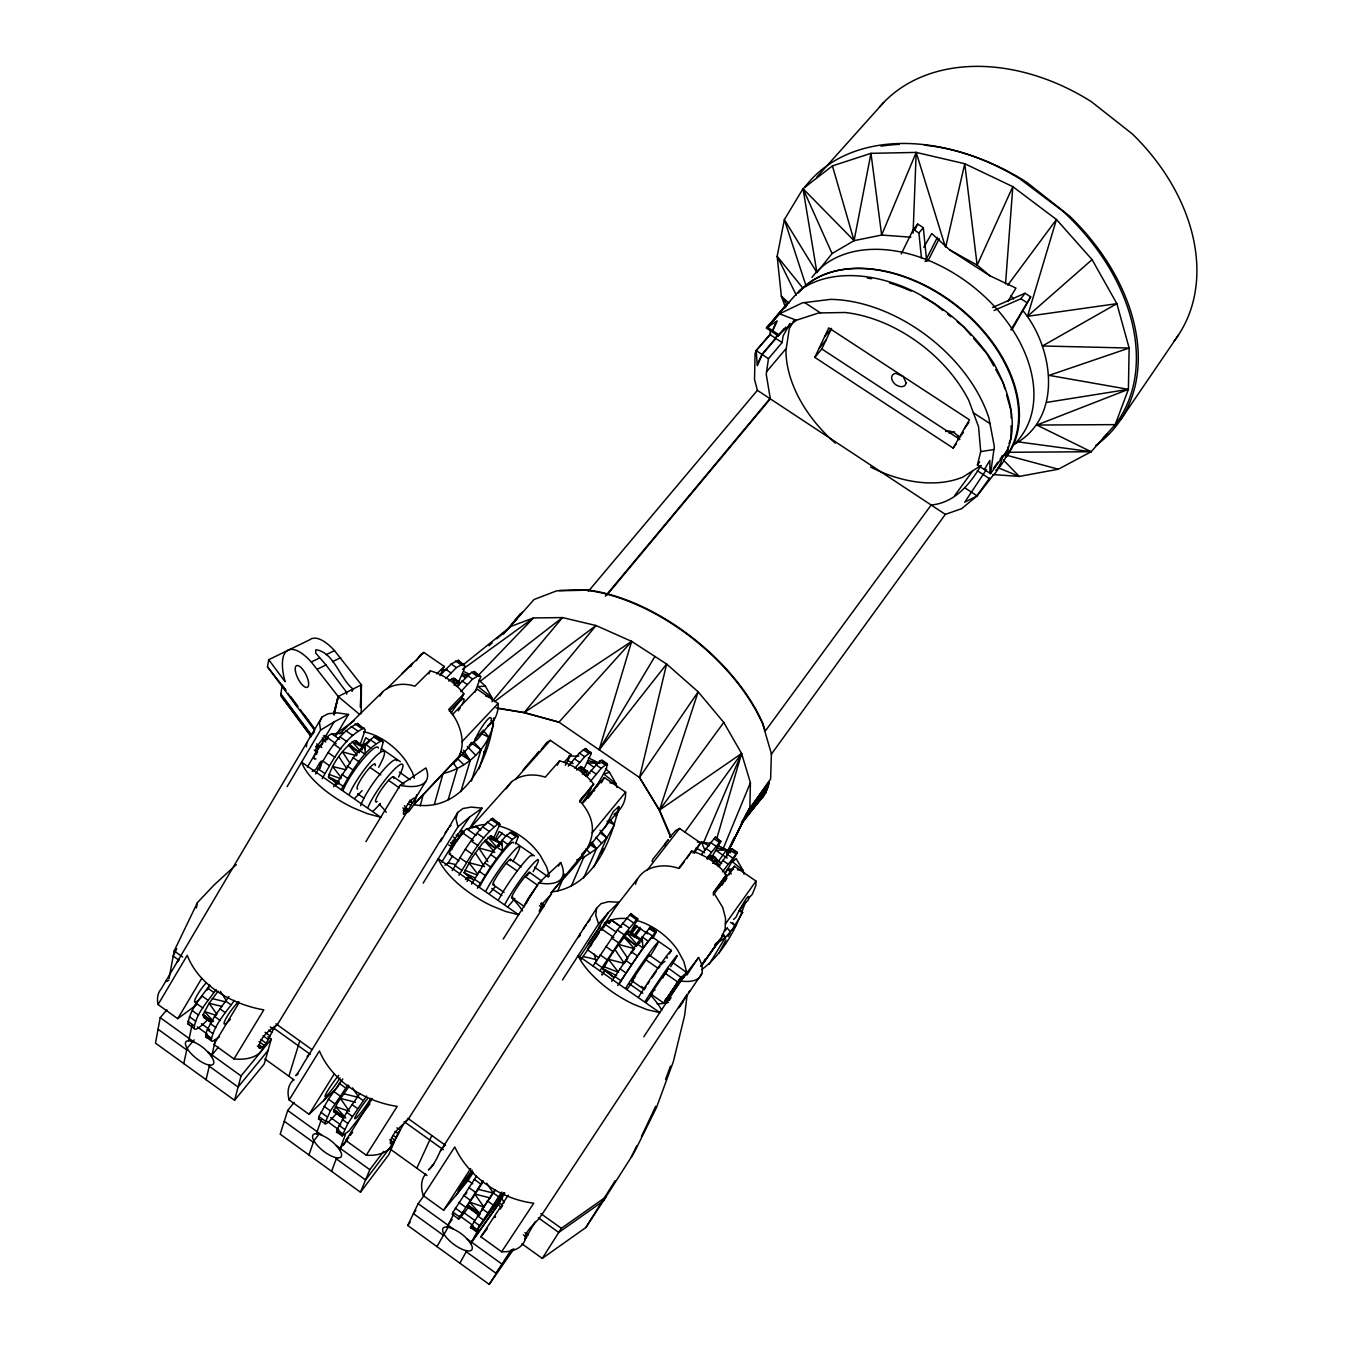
<?xml version="1.0" encoding="UTF-8"?>
<svg xmlns="http://www.w3.org/2000/svg" width="1352" height="1352" viewBox="0 0 1352 1352"><rect width="100%" height="100%" fill="white"/><g stroke="black" fill="none" stroke-linecap="round" stroke-linejoin="round"><path stroke-width="1.5" d="M207.633 1019.695A36.588 6.27 -53.5 0 1 194.063 1028.433C195.871 1013.459 207.887 1001.545 216.083 989.529M234.471 1000.396C225.615 1012.817 213.751 1025.222 211.166 1040.634L212.619 1041.31L219.497 1036.714M582.661 803.223L604.344 777.518L625.638 792.171C626.06 800.739 621.633 810 614.028 814.191M361.187 713.619L361.406 684.822L334.485 650.599A51.748 19.604 63.2 0 0 309.76 639.766L268.71 659.692L267.493 666.84L314.695 730.35M1011.11 425.762L1010.992 438.285L1008.998 443.507M1011.195 417.92L1011.262 411.481L1006.513 394.75M211.182 1038.049L205.741 1034.06L205.69 1036.798L211.166 1040.634L205.741 1034.06L207.312 1029.616L214.546 1016.417L228.995 996.475M448.729 681.07L453.495 677.977L460.018 683.368L460.035 682.371L457.077 682.659L454.289 684.906M992.875 474.535L1019.273 476.428L1058.346 469.212L1091.149 451.72L1115.214 424.629L1128.396 389.342L1129.14 348.039L1116.87 303.676L1092.078 259.618L1056.453 219.497L1012.817 186.644L964.753 163.727L916.2 152.421L870.975 153.334L832.426 165.89L803.02 188.689L784.363 219.632L777.163 256.288L781.338 296.088L785.58 307.648M462.249 665.556L511.022 626.331L533.499 617.948L562.483 617.577L596.029 625.52L631.671 641.389L666.637 664.052L698.156 691.818L723.776 722.441L741.589 753.52L750.411 782.69L749.87 807.854L727.934 852.013M725.855 872.175L737.381 852.368L732.04 848.701L730.333 852.858M471.527 884.123L484.692 862.863L496.488 846.808L499.344 846.014L499.412 843.293L502.167 845.203M551.633 891.897C592.666 887.166 611.172 842.043 618.76 806.823M913.073 233.203L916.2 152.421L881.656 235.045L854.075 240.656L832.055 253.551L816.912 272.58L784.363 219.632L806.248 286.455M656.227 932.119L650.38 927.049L656.227 932.119L652.762 938.457M713.248 895.142L734.406 866.209L756.022 881.098L755.819 885.661L752.303 894.348L748.501 898.353M360.274 707.147L361.406 684.822L338.203 696.517L333.623 713.94M957.858 438.318L958.044 435.395M440.566 841.654L457.686 812.484L462.925 808.53L471.273 807.076L482.106 808.175L468.975 829.367M493.936 717.895C489.475 759.08 464.429 812.535 414.489 804.846M483.644 755.464L483.915 751.644M335.431 785.58L353.21 757.728L359.294 750.275L362.201 749.532L362.387 746.912L365.108 743.972L373.896 736.992L376.431 736.57L383.191 742.248L380.622 751.357M1013.966 444.419C1063.585 418.022 1053.681 347.312 1022.416 309.997M1005.533 283.869L1012.817 186.644L977.158 265.11L989.816 275.74L1015.96 288.111L1007.933 301.327M377.242 801.55A15.379 2.619 -54.6 0 1 380.436 790.971A15.379 2.619 -54.6 0 1 393.314 776.724L404.096 784.211M989.951 473.2L989.85 460.407L984.357 469.533M1007.696 450.25L1002.069 458.058L1002.407 455.911L1001.19 461.742A72.569 48.875 36.6 0 1 992.368 476.259L977.141 495.914L964.736 502.2L986.487 469.482M601.758 928.638L618.793 902.274L608.552 901.666L600.981 903.694L596.587 908.291L595.742 915.203L598.581 923.957L562.483 979.93M998.976 467.437A72.332 48.959 36.5 0 0 1006.817 453.917L1008.203 446.735M687.103 995.241L684.585 1015.69L673.38 1061.523L656.514 1107.491L634.02 1152.867L603.262 1201.066L558.748 1232.449L538.383 1217.848M606.879 595.117L770.319 398.857L766.229 374.166L768.46 358.669L782.115 342.563L769.896 334.535L770.403 330.649M218.128 991.168L209.121 1003.252L203.222 1014.473L203.577 1017.228L211.419 1022.619M475.431 674.141L474.417 671.572L471.628 672.333L456.858 686.546M782.115 342.563L783.078 335.972L790.058 323.398M474.417 671.572L480.72 676.777L475.11 692.123M440.6 674.935L451.162 664.001L458.311 660.3L464.632 665.573L464.091 669.544L458.21 682.963M336.547 1113.321A36.876 4.039 -54.4 0 1 324.75 1123.478L318.514 1118.881L318.903 1116.532L328.451 1099.21L342.766 1078.947M311.18 736.671L281.605 696.838L280.844 693.796L281.976 686.985M166.938 1009.826L160.212 1017.633L155.48 1043.119L234.555 1100.291L264.181 1064.041L271.245 1039.181L267.848 1036.747M324.75 1123.478L330.395 1110.871L347.971 1085.014M169.034 978.476L174.188 950.912L197.426 902.646L214.106 884.952L236.296 864.638M363.603 746.726L354.444 740.592C342.411 749.245 332.879 762.663 328.468 776.808L328.942 778.093L333.944 779.918M816.912 272.58L803.02 188.689L854.075 240.656L870.975 153.334L881.656 235.045L910.842 237.191M581.09 768.595L580.768 766.466L576.628 770.065M196.378 907.936L197.426 902.646M366.578 1096.033L347.87 1123.444L342.14 1135.9L349.07 1130.88L369.89 1103.925M586.852 771.569L581.428 766.821L586.852 771.569L587.038 770.691L582.273 773.952L583.219 773.023M342.58 1133.601L337.07 1129.562L336.563 1131.996L342.14 1135.9L337.07 1129.562L346.72 1112.341L359.885 1093.548M669.274 995.528L667.465 999.838L678.957 980.504L663.714 1003.083L681.138 977.445L668.361 968.201L662.649 977.851L663.325 976.854M183.787 1063.601L187.083 1048.222L194.096 1039.925M188.672 1040.77L191.984 1025.255M551.616 893.926L543.2 902.882L539.211 911.163L543.842 906.144L550.636 894.889M334.197 715.056L338.203 696.517L311.298 662.007A52.052 19.232 63.2 0 0 285.069 681.662L268.71 659.692M525.049 1239.48L535.375 1221.447M360.494 688.776L361.406 684.822M945.707 247.01L964.753 163.727L977.158 265.11L949.662 249.85L931.714 233.507L923.822 247.247M206.062 1079.69L209.543 1065.021M211.52 1056.672L215.458 1039.975M536.812 754.788L538.992 751.391L523.055 769.913M670.524 836.972L659.32 810.338L639.547 777.535L666.637 664.052L599.173 749.785L631.671 641.389L524.255 712.504L496.032 707.856M320.187 768.206L321.168 764.133M319.173 769.001L321.185 760.99M628.9 932.001L629.136 931.072L641.778 939.877M326.897 739.764C330.091 727.731 311.028 751.256 316.436 752.844M1007.865 449.557L990.56 473.606L977.412 464.97L980.724 451.585L978.544 426.708L968.776 400.412A120.869 80.495 38 0 0 845.135 312.498L818.687 312.954L796.362 320.238L779.597 333.64L778.279 335.921L766.28 328.063L776.555 321.286L772.448 330.53M333.657 714.38L338.203 696.517L359.632 714.414M701.62 969.688C723.303 953.413 737.347 927.168 745.459 901.75M416.703 794.824L414.253 804.136L408.946 811.386L404.282 814.208M234.555 1100.291L241.045 1075.938L271.245 1039.181M420.219 805.826L423.345 794.215M452.65 763.981C469.397 750.275 461.387 723.404 448.729 709.411L463.854 693.813C455.438 682.997 443.625 674.411 430.274 670.879L414.861 686.241C404.18 682.625 391.472 683.926 382.853 691.616L339.842 733.781M457.686 812.484L455.962 818.72L457.939 826.832L423.176 883.093M452.21 870.603C463.601 852.047 474.789 831.074 492.736 818.349L499.936 824.331L492.922 839.609M713.095 863.269L716.847 859.264L716.154 860.802C718.03 856.289 708.076 852.706 707.366 859.314M434.33 804.491L443.05 773.564C467.386 767.801 487.988 748.315 493.531 723.726L491.266 720.227M616.123 816.388L618.608 810.828L618.827 806.451L613.25 811.606L605.307 826.782L551.024 893.013M716.813 838.443L741.589 753.52L659.522 810.068L670.947 836.415M448.188 799.64L457.263 768.663L453.697 763.474M349.255 1086.095L337.594 1102.826L333.505 1111.259L342.022 1117.479M601.302 854.227L603.06 848.363M1006.378 452.312L1091.149 451.72L1036.815 425.035L1128.396 389.342L1049.067 375.366L1129.14 348.039L1042.46 345.977L1116.87 303.676L1027.503 316.3L1056.453 219.497L1007.764 285.154M460.829 791.664L470.209 760.568L463.482 750.242M517.647 835.671L512.307 839.474L502.403 850.932L496.488 846.808L506.442 835.384L511.833 831.615L518.137 837.006L515.484 843.834M742.417 820.715L763.593 795.939L741.454 822.878L765.807 792.762L769.339 781.169L748.619 809.966L747.707 811.994L768.967 783.585L746.879 813.363L768.68 785.36L746.118 814.597L728.508 850.273M541.966 1213.826C538.873 1221.904 524.694 1229.019 525.066 1239.412M288.889 1076.226L299.789 1040.905M471.392 781.118L481.025 749.853L474.045 742.299M568.33 766.128L579.4 753.081L585.45 748.535L591.297 753.486L583.506 770.099M479.166 768.764L488.968 737.279L483.644 730.857M586.058 776.42L599.612 761.176L601.826 760.01L607.082 763.626L606.507 768.426L596.621 786.357M294.161 1102.387L287.706 1110.482L280.185 1134.176L360.477 1192.211L388.852 1154.608L398.688 1131.539M659.522 810.068L698.156 691.818L639.547 777.535L659.522 810.068L723.776 722.441M500.696 843.259L490.877 835.705L482.309 843.53L471.882 857.878L464.057 872.615L471.797 878.58M194.063 1028.433L187.928 1023.903C189.871 1008.998 201.448 996.982 209.847 985.05M551.075 892.945C575.056 863.539 612.186 837.226 579.636 800.722L593.663 784.143C585.129 773.107 573.062 764.539 559.559 760.855L545.228 777.18C534.175 773.378 521.095 774.307 511.681 781.676L470.243 828.032M308.932 1154.946L313.934 1140.699L318.261 1135.156M316.368 1133.787L321.421 1119.388M635.457 884.225C640.392 866.395 663.257 862.61 678.569 868.407L691.734 851.101C705.406 854.971 717.743 863.522 726.379 874.761L713.129 893.52M655.72 1106.223L641.456 1136.457M665.539 1079.471L670.457 1066.103M331.561 1171.305L336.699 1157.701M339.622 1149.977L345.47 1134.497M770.725 334.096L756.19 350.59L755.041 353.582L754.534 379.405L757.39 390.322L945.352 514.368L961.694 508.656L976.397 496.471L989.579 478.118M596.587 908.291L440.397 1151.025L436.764 1158.563A14.94 2.332 -62.4 0 1 431.119 1167.503L428.398 1169.936A15.43 0.963 -55.2 0 0 432.048 1165.847L434.347 1163.345M542.321 1213.961L686.968 994.413M701.181 966.241L721.698 937.375L725.196 928.638L725.568 918.447L722.745 907.462L713.501 892.337L726.379 874.761M468.434 1207.285A37.163 1.741 -55.4 0 1 458.497 1218.912L452.159 1214.231L452.988 1212.203L476.479 1176.257M949.205 433.316L954.596 431.88M360.477 1192.211L369.806 1169.683L383.63 1151.448M722.526 850.188L750.411 782.69M557.632 891.272L564.916 873.983M703.817 842.059L741.589 753.52L684.889 832.139M571.304 886.185L583.76 857.303L596.435 848.87L606.896 837.767L614.433 824.788L610.529 820.005M458.497 1218.912L482.917 1180.871M361.745 746.98L365.8 737.685L369.265 740.085M583.675 877.887L596.435 848.87L592.024 842.009M335.887 735.691L348.546 714.414L337.104 712.842L328.046 713.738L321.979 717.05L306.87 742.569L306.363 746.794M757.323 365.615L762.224 354.562L775.913 338.49L777.603 334.721M772.786 330.75L777.113 321.015M593.9 866.97L606.896 837.767L600.034 830.297M777.265 334.502L775.575 338.27L761.886 354.342L757.204 364.922L756.207 350.472L769.93 334.451M428.922 673.904L430.274 670.879M440.042 675.645L444.233 666.452L423.886 652.441L420.489 654.723L416.433 660.655M416.822 1168.212L431.829 1135.528M495.035 1189.557L470.479 1227.548L476.141 1231.503L504.533 1192.836M321.979 717.05L319.41 722.627L320.576 730.114L287.114 786.627M408.439 1118.983C402.254 1125.861 391.167 1132.841 390.289 1143.369L390.829 1143.893C399.279 1137.809 400.124 1124.982 408.439 1118.983L543.842 906.144L540.716 903.964M477.053 1229.526L476.141 1231.503L471.459 1225.419L477.053 1229.526L501.778 1192.058M442.003 837.885L303.389 1063.804A14.804 1.386 -61.4 0 1 297.913 1072.761L295.75 1075.567A15.311 1.927 -54.3 0 0 298.099 1073.894M463.854 693.813L461.674 698.46L449.303 711.236M343.171 789.906L345.69 784.599A30.724 5.594 -54.5 0 1 365.378 756.478A30.724 5.594 -54.5 0 1 378.391 748.028M814.817 357.384L828.776 327.877L969.435 419.813L953.143 448.103L814.817 357.384L821.796 348.968L831.548 328.384L824.551 336.817M593.106 965.936L617.289 930.058L630.995 913.563L637.738 919.259L630.438 932.187M513.946 1248.826L489.238 1284.4L407.746 1225.487L418.14 1203.652L424.308 1195.253M349.289 794.199L351.824 788.892A30.741 5.509 -54.5 0 1 375.856 756.207A30.741 5.509 -54.5 0 1 382.819 758.996L380.284 764.252A30.741 5.509 -54.5 0 1 378.644 767.209M648.842 956.32L649.247 955.12L631.756 980.707L644.583 989.715M176.774 948.682L173.208 956.084L178.363 959.768M315.591 774.003C326.17 755.413 337.696 732.784 357.655 723.506L365.277 729.776L360.325 744.056M322.182 778.634C332.896 760.179 344.185 737.33 364.178 728.035M367.964 807.262L370.532 801.973A30.775 5.239 -54.6 0 1 394.514 769.187A30.775 5.239 -54.6 0 1 401.172 771.772L398.603 777.011M727.849 850.628L734.237 837.547M341.228 789.653C351.942 771.789 362.995 750.039 382.16 740.541M901.243 253.939L913.327 229.401L917.738 224.094L923.315 227.677L926.695 261.223M914.949 229.755L917.738 224.094M483.425 1181.411L467.099 1206.44L479.115 1215.414M631.164 1157.194L636.775 1145.888M527.365 900.973L527.517 900.669A11.644 1.132 -55.2 0 1 533.533 891.357M727.613 852.639L749.87 807.854L744.276 817.656M615.059 1180.769L585.822 1227.548L542.27 1258.408L521.923 1243.789M638.431 938.372L628.46 931.443L611.51 954.478L602.671 969.654L603.414 969.181M701.35 854.616L715.411 837.057L720.734 841.654L711.541 857.472M925.14 261.578L937.426 237.327M927.894 261.037L939.268 238.611M277.582 1024.275C270.4 1029.514 258.976 1037.525 258.993 1048.053C268.473 1046.887 270.197 1030.258 277.582 1024.275L414.726 799.167M494.629 840.454L499.243 831.446L505.935 836.094M436.916 1246.578L447.833 1227.734M446.988 1227.109L453.731 1214.096M667.905 969.604L668.31 968.421L650.903 994.075L663.714 1003.083M557.261 765.249L559.559 760.855M565.356 765.266L571 754.551L550.332 740.321L546.715 742.501L541.172 749.65M494.933 1217.594L495.508 1216.496M990.56 473.606L994.345 446.549L988.87 417.785A135.487 90.246 38 0 0 830.567 299.367L802.378 302.865L779.546 313.799L767.328 327.184L781.152 311.095L780.374 311.754M719.044 953.025L726.058 939.877M998.739 467.015L1000.277 464.142M1004.857 455.573C1020.523 426.133 1008.609 390.559 993.703 363.198C974.15 332.71 946.569 308.391 914.493 291.762A134.135 90.719 38 0 0 799.674 290.376L780.104 311.991A72.078 48.334 39.5 0 0 773.53 321.032M306.87 742.569L161.327 988.734A59.032 29.913 29.4 0 0 158.066 1004.553L177.703 1018.698L196.784 1004.637M635.66 920.171A52.846 35.22 37.8 0 1 677.741 950.236L683.791 961.441L686.782 972.595L667.465 999.838L671.505 992.317M479.774 886.456L482.579 881.301A30.978 3.583 -55.1 0 1 502.234 852.808A30.978 3.583 -55.1 0 1 513.523 842.989M593.663 784.143L579.738 802.226M486.01 890.816L488.832 885.661A30.995 3.481 -55.1 0 1 512.526 852.335A30.995 3.481 -55.1 0 1 517.292 853.568L514.487 858.689A30.995 3.481 -55.1 0 1 512.746 861.596M601.437 782.825L604.344 777.518M458.92 875.302C470.428 856.847 481.413 835.722 499.378 822.962M601.725 930.176L602.536 928.689M498.618 899.638L501.457 894.5A31.012 3.295 -55.2 0 1 521.111 865.956A31.012 3.295 -55.2 0 1 532.147 855.951M459.883 1263.174L466.744 1250.701M470.665 1243.586L478.49 1229.39M724.689 880.828L725.5 879.155L718.909 887.977M477.425 888.247L490.607 866.987L502.403 850.932L501.964 840.2L507.777 844.392M504.972 904.099L507.828 898.962A31.028 3.211 -55.2 0 1 531.488 865.533A31.028 3.211 -55.2 0 1 535.95 866.548L533.094 871.651M494.426 1210.057L501.457 1197.416M471.848 1241.913L498.449 1204.379L504.769 1193.055M793.962 320.289L789.264 328.705L785.951 350.793A119.669 80.917 38 0 0 835.384 443.152M710.02 857.692L711.152 855.343L713.822 857.692M1010.873 329.837L1030.697 296.882L1025.069 293.249L992.486 307.546M1011.887 329.837L1030.697 296.882M667.465 999.838L673.786 988.954M609.177 923.602L611.273 920.002L621.667 927.218M669.375 1000.379L671.099 997.539M580.312 933.573L578.487 937.122L580.363 935.347M644.955 988.599L646.019 986.808M158.066 1004.553L187.218 955.306C199.234 986.199 232.476 1004.367 263.809 1009.876L233.997 1058.954L213.886 1044.471L239.287 1002.356M307.343 767.074L315.624 753.148M325.545 736.418L334.214 721.799L348.546 714.414M320.052 762.308L315.844 769.389L312.16 771.434M177.703 1018.698L201.803 978.29M630.59 934.249L635.795 925.545L647.692 933.826M489.238 1284.4L511.073 1250.008M193.758 1006.97L197.73 1000.852A15.21 2.552 -53.7 0 0 201.972 996.508M333.623 786.813L335.786 783.197M599.173 749.785L654.909 656.447M701.35 965.784L705.609 958.652M691.734 851.101L686.782 858.503M694.286 853.298L700.556 842.904L679.583 828.472L675.73 830.517L669.696 837.412M465.51 1194.593L466.829 1192.43M709.175 964.297L725.433 937.409L735.505 925.917L732.683 922.808M365.902 841.671L400.107 785.326A61.195 23.339 30.3 0 0 425.863 767.936L400.107 785.326M728.137 936.463L730.215 933.032M732.277 929.618L742.654 912.532L740.102 909.372M425.745 781.439L415.554 798.119C410.67 795.567 395.781 823.672 408.067 810.389L404.992 808.259M599.933 970.719L624.117 934.807L637.721 918.245M619.622 983.394L622.714 978.375A31.231 1.487 -55.7 0 1 642.335 949.51A31.231 1.487 -55.7 0 1 651.816 938.322M341.177 1080.992L336.766 1088.073L309.101 1114.335L289.142 1099.953L319.427 1050.96C332.491 1081.701 364.972 1101.542 397.201 1106.392L366.274 1155.216L345.842 1140.496L372.206 1098.601M441.766 862.103L450.351 848.228L456.097 842.195L453.173 840.133M450.351 848.228L452.616 842.448L469.651 817.014L482.106 808.175M611.729 981.332L636.944 943.747L650.38 927.049M444.96 865.314L448.171 862.914L452.565 855.85M625.959 987.822L629.069 982.819A31.231 1.386 -55.7 0 1 652.424 948.851A31.231 1.386 -55.7 0 1 654.909 948.479L651.816 953.464A31.231 1.386 -55.7 0 1 649.974 956.337M669.341 953.836L671.488 950.371L652.779 937.375M678.417 981.603L681.087 977.31L686.782 972.595L674.293 963.655M309.101 1114.335L334.113 1074.13M323.381 1101.136L327.421 1094.985A15.328 1.622 -54.7 0 0 340.045 1077.882M467.015 881.436L470.361 876.062M527.179 875.724L529.274 872.175L541.78 881.132A15.531 1.504 -55.2 0 0 540.901 881.707M617.712 985.523L642.944 947.938L656.295 931.156M724.756 881.656L726.903 878.225M729.049 874.795L734.406 866.209M638.769 996.779L641.896 991.793A31.265 1.2 -55.7 0 1 661.517 962.877A31.265 1.2 -55.7 0 1 670.744 951.487M657.157 1003.809A52.846 35.22 37.8 0 0 667.854 1002.491L667.263 998.384L668.564 996.323M676.27 984.036L681.087 977.31L678.907 980.724M666.908 958.179L667.499 957.25M645.225 1001.308L648.385 996.323A31.265 1.099 -55.8 0 1 671.69 962.269A31.265 1.099 -55.8 0 1 673.854 961.678L670.727 966.646M503.231 939.032L538.755 882.941A61.499 23.812 32 0 0 560.658 862.542L558.41 866.074M665.268 973.896L666.823 971.412M683.436 977.868L686.782 972.595M602.924 927.573L605.003 924.278L611.273 920.002L620.754 926.712M481.549 1210.716L483.103 1208.265M542.27 1258.408L561.35 1228.326L606.034 1196.858L585.822 1227.548M721.934 885.239L723.523 882.755M410.822 666.654L412.428 663.274L401.865 673.634M609.11 923.382L611.273 920.002M473.335 1172.252L467.623 1181.04L443.608 1210.26L423.328 1195.658L454.762 1146.935C468.874 1177.44 500.646 1199.038 533.753 1203.212L501.643 1251.783L480.889 1236.826L508.251 1195.168M579.332 957.469L600.491 925.833L588.238 943.662M598.936 927.083L608.282 912.6L618.793 902.274M580.853 959.531L591.534 944.457M594.948 939.184L599.494 932.153M503.62 1192.565L488.461 1213.842L501.423 1194.103M443.608 1210.26L470.699 1168.534M456.03 1195.557L472.355 1171.812M601.843 974.522L604.141 970.989M602.113 974.995L605.544 969.705M647.591 984.307L649.535 981.315M677.572 983.022L665.843 999.905L677.741 981.991L664.795 973.017M503.367 634.139L534.074 599.494L556.618 590.858L585.568 590.182A151.948 82.134 38.3 0 1 762.883 724.604L771.4 753.774L770.606 779.039L748.535 810.625L769.102 782.707L747.707 811.994M667.263 998.384L669.392 995.157M678.941 980.572L681.087 977.31M479.909 1213.454L469.516 1202.08L483.881 1207.032L485.807 1204.108M666.147 971.699L668.361 968.438M643.805 1036.764L680.698 980.977A62.124 24.133 33.8 0 0 698.562 957.503L686.765 975.164M701.789 973.575L678.788 1007.781L682.777 1002.254M698.562 957.503L680.698 980.977M603.905 966.68L618.557 972.341L608.4 959.261L624.286 963.401L627.717 958.314L618.422 944.406L634.494 948.698L631.198 953.312M486.754 1202.655L495.457 1190.047M500.257 1209.077L502.488 1205.781M379.827 696.077L382.853 691.616M583.472 928.638L586.329 924.565M651.748 978.003L656.312 971.378M1120.808 419.559L1178.522 334.907M445.062 832.933L447.951 828.928M512.543 1249.248L495.914 1273.178L466.187 1251.715M352.044 691.447L353.058 689.03C339.977 679.059 334.265 652.289 315.895 649.721L315.675 653.033L325.984 664.93L346.602 692.292L346.67 694.151M725.044 930.869L727.342 927.59M719.687 939.488L700.792 966.443L721.698 937.375M309.828 737.584L314.441 731.787M724.402 873.967L728.018 868.829L733.663 869.404M677.791 982.667L679.498 980.251M718.165 861.68L726.615 849.8L729.37 852.368M497.773 1203.804L500.122 1200.492M471.476 1242.116L499.294 1202.858L502.606 1205.24M665.252 1000.226L667.077 997.675M725.365 924.024L756.022 881.098M741.741 823.131L748.991 813.042M753.824 806.316L756.241 802.953M722.441 871.888L737.381 852.368M980.825 465.798C969.84 484.54 954.36 502.927 931.173 505.006L765.114 731.263M447.985 1225.182L452.143 1219.403M993.348 468.485L997.877 462.198M1000.142 459.055L1002.407 455.911M718.149 866.598L732.04 848.701M598.716 932.407L590.283 946.366M771.265 754.298L945.352 514.368M954.715 495.609L972.798 470.75M977.412 464.97L979.693 461.843M706.758 858.351L720.734 840.724M654.605 989.546L650.988 994.193M415.841 1210.277L413.408 1213.606L442.949 1234.934M407.746 1225.487L410.163 1222.174M762.883 724.604L763.187 724.199A151.931 82.151 38.3 0 0 585.889 589.81L559.289 590.418M457.939 758.033L414.253 804.136L459.629 755.734M660.046 966.241L658.356 968.522L645.597 959.616M964.5 428.398L968.877 422.517M957.976 439.721L963.435 432.37M953.143 448.103L956.422 443.709M634.494 948.698L623.847 937.021L636.589 945.893L637.367 944.828L626.922 933.1L641.135 940.265M635.575 976.245L631.891 980.842M394.209 1142.051L365.564 1179.958L336.276 1158.816M634.477 937.088L640.747 928.79M440.397 1151.025L442.239 1148.608A15.43 0.963 -55.2 0 1 445.146 1145.127M632.28 932.779L637.299 926.154M692.917 852.96L700.556 842.904M633.801 935.567L640.087 927.286M584.571 801.195L599.73 781.287M602.553 830.01L618.472 810.727M994.041 310.487L1020.895 298.758L1025.069 293.249M679.6 867.95L684.382 861.663M713.028 863.404L713.924 862.238M506.138 788.841L511.681 781.676M340.231 1148.355L346.467 1140.277M350.219 1135.427L352.703 1132.182M343.357 1145.127L347.092 1140.277M740.693 824.94L760.906 798.728L758.59 800.418M647.287 869.995L679.583 828.472M519.303 615.194L514.926 620.822L520.723 613.69L512.611 623.289M615.667 906.769L637.367 878.935M587.833 922.52L590.131 919.698M480.889 1236.826L487.345 1228.579M590.199 781.591L601.167 768.375L607.082 763.626M574.853 768.308L584.689 756.714L590.706 752.151M768.088 787.303L746.118 814.597L763.593 795.939M600.254 930.379L602.941 927.759M739.257 910.487L741.623 907.547A14.703 1.031 -50.7 0 1 748.315 899.857C751.78 886.895 736.62 914.78 736.181 916.926A14.703 1.031 -50.7 0 1 733.494 919.461M268.034 1050.504L238.087 1087.042L209.256 1066.221M592.21 832.731L625.638 792.171M818.957 348.63L825.954 340.197M921.489 258.164L918.904 233L923.315 227.677M605.29 596.249L770.116 398.384M492.027 701.688L562.483 617.577L480.061 681.408M211.926 1054.932L218.449 1047.141M589.218 846.42L581.63 854.329M588.357 591.314L757.39 390.322M766.584 371.715L786.306 348.343M767.497 789.23L746.118 814.597L765.807 792.762M714.515 861.494L715.816 859.94M484.219 730.84C464.108 757.745 482.867 721.393 490.066 717.456L491.604 718.402L491.198 722.086L484.354 730.688M783.957 328.942L778.955 334.806L767.226 327.116M787.151 327.606L789.822 324.463M307.191 1056.453L309.152 1054.154M778.279 335.921L785.782 327.133M598.581 923.957L608.282 912.6M504.482 632.736L522.142 612.186M766.567 327.826L786.627 304.487M774.865 319.089L778.887 314.425M784.245 308.188L786.915 305.079M459.697 1189.929L458.92 1190.825A15.447 0.845 -55.2 0 1 461.387 1185.552A15.447 0.845 -55.2 0 1 472.186 1170.088M460.863 691.599L472.592 679.059L479.605 675.138M495.508 840.944L502.336 833.136M564.071 762.46L571 754.551M445.839 678.552L456.385 667.584L463.482 663.849M515.332 779.512L550.332 740.321M816.828 177.095L883.65 102.498M631.671 641.389L558.967 722.171L524.255 712.504L596.029 625.52L494.714 701.485M688.405 992.452L689.723 990.982M449.54 826.968L450.96 825.413M365.108 748.805L362.387 746.912L359.294 750.275L365.108 754.315L365.108 743.972L370.82 748.095M512.374 623.542L517.208 618.388M469.161 745.391L472.034 742.316M474.924 739.257L483.56 730.046M661.263 964.686L661.939 963.959L649.247 955.12M461.978 741.724L498.06 703.496L477.087 689.064L452.261 714.802M455.455 761.396L475.042 740.744M715.36 944.051L716.729 942.614M177.044 962.168L179.123 959.988M478.101 675.577L533.499 617.948L462.536 669.375M560.658 862.542L538.755 882.941M364.516 746.304L370.38 740.423M436.797 673.904L444.233 666.452M345.842 1140.496L348.833 1137.539M386.266 689.317L423.886 652.441M468.096 1205.95L467.167 1206.812L480.011 1214.518M455.337 684.061L454.255 685.058L457.804 686.275M326.914 1095.475L326.018 1096.269A15.328 1.622 -54.7 0 1 327.792 1090.574A15.328 1.622 -54.7 0 1 338.693 1075.364M460.643 831.564L462.621 830.601L456.942 841.096L453.545 836.972M488.985 645.664L492.128 642.91M496.86 638.769L511.022 626.331M1027.503 316.3L1092.078 259.618M465.477 879.51L468.434 876.941M583.878 772.33L585.45 770.978M789.585 301.952L783.535 307.85A71.842 48.418 39.5 0 0 781.135 311.298M780.104 311.991L781.152 311.095M995.782 470.31L997.962 468.451M457.939 826.832L469.651 817.014M661.939 963.587L664.964 961.356M335.6 734.035L354.342 720.582M714.616 945.082L725.433 937.409L723.252 933.995M197.155 1001.274L196.141 1001.967A15.21 2.738 -53.3 0 1 196.158 996.982A15.21 2.738 -53.3 0 1 205.825 983.259M456.097 683.453L457.922 682.287M981.113 465.46L962.861 477.07A119.669 80.917 38 0 1 870.536 467.015M487.717 726.176C495.085 721.545 498.753 712.014 498.06 703.496M320.576 730.114L334.214 721.799M335.076 1111.192L333.86 1111.851L341.971 1116.718M332.44 661.736L340.772 657.613M317.585 669.088L325.984 664.93M311.298 662.007L319.63 657.9M326.238 654.655L334.485 650.599M458.277 682.118L460.018 683.368M576.763 859.872L583.76 857.303M165.84 981.113L166.144 981.451A15.193 2.839 -53.3 0 0 168.865 980.099M642.47 942.006L639.665 940.046L639.716 942.868L636.944 943.747L642.944 947.938L642.065 936.801L647.963 941.06M475.583 826.393L480.67 829.993L475.583 826.393L466.896 828.945L476.225 835.435M585.771 770.775L586.683 770.505M609.921 782.825L616.039 783.737L609.532 772.414L603.803 774.02L616.039 783.737L616.918 787.489M205.081 1016.805L203.577 1017.228L211.74 1022.146L203.138 1015.014L211.453 1020.98M1047.039 402.338L1128.396 389.342M980.724 451.585L993.973 449.557M697.412 842.093L710.915 843.31M568.955 756.022L578.774 756.14M441.141 670.288L447.191 669.798M342.952 733.122L331.967 733.967L339.605 739.29M728.289 853.213L726.615 849.8L715.968 850.34L727.207 858.131M485.858 696.212L491.705 697.345L485.486 686.258L477.898 686.529L491.705 697.345L492.483 700.995M1036.815 425.035L1115.214 424.629M597.99 763.441L587.562 762.782L593.883 767.159M737.432 869.792L743.059 870.367L744.056 874.203M497.806 708.33L524.086 712.707L558.967 722.171L639.547 777.535M1019.34 442.036L1091.149 451.72M468.045 676.372L461.894 675.476L465.003 677.622M208.259 1037.17L205.724 1035.345L206.974 1036.984L205.69 1036.798A36.605 6.084 -53.6 0 0 207.16 1037.474M716.678 847.873L726.615 849.8L727.055 856.053M339.42 1132.553L336.834 1130.694L337.983 1132.266L336.563 1131.996A36.893 3.836 -54.5 0 0 337.561 1132.317M473.623 1228.309L471.003 1226.416L472.051 1227.92L470.479 1227.548A37.18 1.521 -55.5 0 0 472.896 1225.419M588.272 760.669L598.108 763.086M212.315 998.587L225.564 1001.883M343.594 1093.717L356.962 1097.047M477.932 1189.253L493.311 1193.072L486.72 1183.203M345.926 769.812L332.558 766.466L341.414 777.806M222.134 1006.496L209.121 1003.252L216.962 1014.423M355.458 1102.235L340.383 1098.432L349.458 1111.344M482.495 866.159L468.857 862.677L477.729 874.068M489.982 1197.889L474.721 1194.002L483.881 1207.032M1006.091 455.1L1058.346 469.212M494.849 852.284L478.845 847.957L487.852 861.63M356.438 755.683L342.478 751.881L350.134 763.626M462.621 673.651L468.451 675.324M714.785 863.979L720.024 865.686L715.157 860.734M583.98 774.679L587.512 775.862M216.117 1015.386L204.405 1011.482L213.548 1021.419M347.701 1110.753L335.431 1106.595L345.858 1117.969M321.877 740.473L325.764 741.876M407.56 803.882L410.957 805.116M456.08 835.046L460.035 836.482L457.618 833.812M409.014 801.55L412.343 802.784L409.893 800.08M328.925 774.324L340.704 778.684M318.514 1118.881L319.579 1119.27M464.818 870.316L477.222 875.014M779.546 313.799L796.362 320.238M323.348 735.877L326.525 737.161M997.844 467.623L1019.273 476.428L1003.302 459.9M360.629 748.822L362.201 749.532M497.756 845.287L499.344 846.014M638.127 942.141L639.716 942.868M402.795 807.955L408.067 810.389M403.149 810.355L406.715 812.011L403.656 809.848M738.868 910.724L742.654 912.532M339.42 782.064L328.468 776.808L338.017 784.211M607.082 821.222L614.433 824.788M475.448 878.141L464.057 872.615L473.521 879.966M187.928 1023.903L189.466 1024.63M464.564 671.86L469.567 674.31M588.306 757.796L600.085 763.576M718.115 845.625L726.615 849.8M481.413 733.578L488.968 737.279M616.63 975.569L602.84 968.793L613.791 977.293M500.544 843.614L488.004 837.26L496.725 847.197M363.113 747.301L352.28 741.775L360.409 751.188M715.918 859.838L709.563 856.577L714.194 861.9M281.605 696.838L285.475 700.86M585.585 770.893L579.129 767.564L583.523 772.702M458.058 682.219L451.534 678.822L455.692 683.774M314.255 750.073L317.737 751.915M448.712 844.949L452.21 846.774M709.158 845.879L701.384 841.671L704.916 850.34M567.908 760.635L573.147 763.559M696.043 847.957L704.629 852.825M205.69 1036.173L206.974 1036.984M336.682 1131.438L337.983 1132.266M721.917 935.162L725.433 937.409L722.627 934.553M470.699 1227.058L472.051 1227.92M589.624 844.493L596.435 848.87L590.706 843.073M949.662 249.85L989.816 275.74M913.327 229.401L918.904 233M1020.895 298.758L1026.54 302.392M459.748 753.824L470.209 760.568L461.438 751.763M804.677 302.578L820.512 312.92M973.356 412.749L989.968 423.599M821.796 348.968L959.683 439.299M977.31 470.665L989.512 478.676M756.19 350.59L768.46 358.669M964.855 487.835L977.141 495.914M450.622 842.938L453.782 845.101L451.162 842.499M461.201 663.207L464.632 665.573M475.566 673.228L480.72 676.777M720.734 841.654L715.411 837.057M733.359 850.476L737.33 853.213M591.297 753.486L585.45 748.535M602.4 761.26L607.623 764.86M455.472 660.959L460.66 664.525M713.738 838.544L719.078 842.228M471.628 672.333L476.833 675.915M730.418 850.29L735.775 853.974M583.185 749.616L588.458 753.233M599.612 761.176L604.885 764.809M451.162 664.001L456.385 667.584M467.37 675.476L472.592 679.059M710.476 842.414L715.85 846.115M727.207 854.261L732.598 857.962M579.4 753.081L584.689 756.714M595.86 764.725L601.167 768.375M445.653 669.257L450.892 672.857M705.879 848.431L711.27 852.132M461.894 680.8L467.133 684.416M722.644 860.345L728.052 864.063M574.33 758.692L579.636 762.359M590.841 770.437L596.148 774.088M346.044 730.84L352.669 735.403M482.596 826.849L489.323 831.48M622.376 923.247L629.221 927.962M383.191 742.248L376.431 736.57M632.702 915.76L637.738 919.259M496.623 822.033L499.936 824.331M518.137 837.006L511.833 831.615M355.035 723.878L361.592 728.424M373.896 736.992L379.642 740.981M629.457 914.729L636.234 919.428M648.926 928.266L654.875 932.407M490.658 819.109L497.316 823.74M509.822 832.443L515.67 836.499M351.081 726.362L357.655 730.942M370.009 739.527L375.772 743.549M626.534 918.025L633.311 922.74M646.07 931.629L652.036 935.77M487.193 821.999L493.886 826.647M506.442 835.384L512.307 839.474M381.365 748.501L400.378 761.734M515.974 843.073L534.378 855.884M340.265 737.009L346.873 741.623M617.289 930.058L624.117 934.807M477.155 833.339L483.864 838.02M359.311 752.642L348.512 745.121L357.198 754.838M605.003 924.278L616.056 931.984M495.542 848.515L484.574 840.876L493.565 850.847M510.431 859.28L521.365 866.902M454.509 678.569L459.528 682.084M326.964 737.398L336.175 743.82M369.992 767.395L380.791 774.933M388.582 780.357L399.398 787.912M601.167 928.638L613.859 937.494M462.468 832.832L473.403 840.454M506.189 863.32L517.174 870.975M525.083 876.502L537.673 885.273A15.531 1.504 -55.2 0 0 528.683 897.812A15.531 1.504 -55.2 0 0 524.17 906.415M334.147 744.428L340.772 749.059M353.21 757.728L359.024 761.784M611.611 937.967L618.439 942.75M631.299 951.707L637.299 955.898M471.257 841.012L477.983 845.693M490.624 854.515L496.539 858.638M328.13 752.608L334.755 757.221M347.21 765.925L353.024 769.981M605.747 946.451L612.591 951.233M625.452 960.207L631.452 964.398M465.308 849.326L472.051 854.025M484.692 862.863L490.607 866.987M322.655 760.939L329.28 765.553M341.718 774.257L347.532 778.313M600.102 954.867L606.947 959.65M619.808 968.64L625.807 972.832M459.748 857.709L466.474 862.407M479.132 871.246L485.03 875.386M587.681 949.915L598.716 957.655M449.658 854.346L458.97 860.852M493.159 884.766L504.093 892.404M511.969 897.914L524.475 906.668M318.075 768.832L324.7 773.462M337.121 782.149L342.918 786.205M595.117 962.658L601.944 967.441M614.771 976.414L620.771 980.606M454.965 865.55L461.691 870.249M474.315 879.087L480.213 883.211M629.035 983.58L642.775 993.213M357.638 793.742L364.296 798.407M491.773 888.484L501.93 895.582M316.655 743.887L321.827 747.521M316.588 745.51L319.511 747.572M405.211 807.904L408.253 810.034L404.501 805.724M452.278 841.197L455.252 843.293M540.918 903.592L543.994 905.772L541.442 902.832M539.431 905.637L542.558 907.834M730.502 922.334L735.505 925.917M600.051 832.883L606.896 837.767M471.054 742.738L481.025 749.853M534.53 867.156L548.371 877.076M399.482 772.144L410.095 779.749M174.188 950.912L182.672 956.996M276.028 1023.886L311.788 1049.507M407.831 1118.324L445.467 1145.296M540.901 1213.673L561.35 1228.326M274.304 1028.551L310.25 1054.306M404.163 1121.636L443.355 1149.724M207.481 987.957L213.717 992.436M225.446 1000.852L230.939 1004.789M474.282 1179.35L480.72 1183.98M492.838 1192.667L498.499 1196.723M339.335 1083.459L345.69 1088.022M357.604 1096.573L363.181 1100.562M187.86 1021.25L194.08 1025.695M452.988 1212.203L459.41 1216.8M318.903 1116.532L325.207 1121.062M270.265 1026.945L273.695 1029.413M268.642 1030.123L271.87 1032.438M265.043 1032.303L269.944 1035.818M396.863 1127.855L400.175 1130.221M467.86 1180.296L472.777 1183.828M263.048 1035.75L268.034 1039.333M394.953 1131.387L398.316 1133.804M201.735 995.748L207.988 1000.243M219.717 1008.66L225.209 1012.614M468.688 1187.445L475.143 1192.075M487.261 1200.779L492.922 1204.852M333.657 1091.402L340.011 1095.965M351.942 1104.533L357.519 1108.539M259.06 1041.665L264.164 1045.333M524.948 1232.652L528.26 1235.035M391.438 1137.708L394.7 1140.057M523.359 1234.883L526.688 1237.266M258.84 1044.809L262.254 1047.259M389.68 1139.77L392.959 1142.136M257.336 1045.992L260.767 1048.459M196.564 1003.505L202.817 1007.984M214.546 1016.417L220.038 1020.371M463.415 1195.303L469.871 1199.934M481.988 1208.637L487.649 1212.71M328.451 1099.21L334.789 1103.773M346.72 1112.341L352.297 1116.346M264.874 1058.954L294.009 1079.893M389.528 1148.592L426.995 1175.53M344.016 1117.242L333.893 1109.958L343.864 1118.51M206.434 1018.833L211.351 1022.365M467.2 1206.39L479.03 1214.907M337.003 1113.642L341.988 1117.225M192.356 1010.654L198.592 1015.149M210.321 1023.565L215.796 1027.503M458.852 1202.367L465.291 1206.998M477.374 1215.701L483.036 1219.757M324.058 1106.308L330.395 1110.871M342.31 1119.439L347.87 1123.444M201.431 1023.717L209.644 1029.632M462.975 1211.967L474.839 1220.501M330.716 1117.665L340.721 1124.881M189.381 1016.704L195.618 1021.199M207.312 1029.616L212.771 1033.536M455.286 1208.13L461.708 1212.744M473.775 1221.431L479.419 1225.504M320.796 1112.223L327.116 1116.786M338.997 1125.337L344.557 1129.342M664.762 1000.277L667.854 1002.491M197.341 1026.912L207.228 1034.043M459.781 1215.921L471.679 1224.489M327.049 1121.247L338.777 1129.68M160.212 1017.633L194.181 1042.139M207.684 1051.873L241.045 1075.938M418.14 1203.652L453.19 1228.917M467.099 1238.956L501.507 1263.765M287.706 1110.482L322.215 1135.376M335.921 1145.262L369.806 1169.683M158.049 1029.261L186.711 1049.946M284.275 1121.281L313.377 1142.288M393.229 1135.41L396.474 1137.809M261.004 1039.451L266.04 1043.186M467.893 1204.818L479.673 1213.893L467.674 1205.257L479.081 1215.059M334.045 1109.468L344.033 1117.158M203.222 1014.473L211.47 1020.828M363.671 746.862L355.779 740.693L356.184 742.062M604.902 970.347L613.859 977.344M716.628 859.618L720.785 862.897M490.877 835.705L500.257 843.057M942.952 310.537L935.077 304.318A132.868 89.874 38 0 0 922.368 296.764M947.684 314.272L950.845 316.757M957.148 321.742L963.537 326.778L970.939 335.313M716.374 859.449L721.715 863.674M330.344 778.11L336.547 783.011M586.21 770.64L590.03 773.665M731.111 871.33L728.018 868.829L731.263 874.017M624.641 935.956L636.589 945.893M485.436 839.879L495.66 848.397M349.424 744.175L359.429 752.523M393.331 776.758L393.821 777.18A15.379 2.619 -54.6 0 1 393.719 778.465M324.818 735.42L327.657 737.972M605.476 768.629L609.532 772.414M788.875 303.152L781.338 296.088L787.084 304.639M478.878 680.056L485.486 686.258M490.979 836.854L493.869 839.609M457.821 758.962L463.753 764.607M585.771 848.921L590.114 853.078M529.545 872.699L529.24 872.412A15.514 1.605 -55.2 0 0 517.14 887.385A15.514 1.605 -55.2 0 0 512.881 897.306M315.608 746.524L318.142 749.059M584.655 771.671L588.12 775.254M467.268 746.49L475.617 755.193M456.976 682.878L459.173 685.177M595.928 837.26L601.674 843.31M727.663 928.672L730.486 931.663M322.182 737.905L324.565 740.558M973.609 338.389L986.774 353.531L993.72 365.902M1011.009 295.851L1013.544 298.995M803.02 288.28L777.163 256.288L796.294 295.159M267.493 666.84L285.88 690.128M290.697 696.584L297.913 706.268L297.136 706.724L287.993 693.525M304.166 714.667L314.171 728.103M280.844 693.796L311.095 734.491M287.942 704.189L296.561 715.783M301.496 722.424L311.349 735.674M280.878 695.553L311.078 736.198M300.364 709.682L313.799 728.458M282.264 685.278L285.695 690.23M458.311 660.3L459.494 662.024M614.94 949.408L624.286 963.401M475.279 852.842L484.438 866.649M338.845 756.664L346.704 768.578M352.5 1087.87L358.855 1097.52M220.325 991.337L226.443 1000.767M357.655 723.506L358.77 725.263M995.714 369.451L1003.049 382.515L1004.84 388.818M498.449 1204.379L499.395 1206.052M803.02 188.689L832.055 253.551M492.736 818.349L493.328 819.751M414.32 778.346L412.512 772.634L406.107 761.294A51.917 34.206 43.7 0 0 363.62 731.753M916.2 152.421L945.268 246.554M763.187 724.199L764.911 730.097M549.368 876.282L546.614 866.869L540.377 855.596A52.305 34.763 40.8 0 0 498.905 825.971M832.426 165.89L854.075 240.656M654.554 989.377L654.79 990.357M630.995 913.563L631.029 914.594M867.392 278.089A132.868 89.874 38 0 1 871.55 278.732M889.515 282.957A132.868 89.874 38 0 1 911.113 291.136M799.15 291.525A132.395 90.043 38 0 1 957.892 307.09A132.395 90.043 38 0 1 1005.618 457.044M230.398 1019.273A15.244 2.484 -53.6 0 1 224.55 1021.436L225.615 1019.138A15.244 2.484 -53.6 0 1 238.527 1001.764M811.96 277.413A131.364 90.449 38 0 1 977.141 289.953A131.364 90.449 38 0 1 1012.817 445.636M945.656 431.541A9.329 6.287 36.2 0 1 953.853 432.623A9.329 6.287 36.2 0 1 959.565 439.603M798.373 293.012A132.445 90.094 38 0 1 803.848 287.334M806.89 284.714A132.445 90.094 38 0 1 964.01 311.45A132.445 90.094 38 0 1 1006.412 456.858M879.544 107.011A188.165 140.135 37.7 0 1 1091.284 101.62L1132.351 133.966A188.165 140.135 37.7 0 1 1173.756 341.532M881.048 146.185A194.908 138.495 37.8 0 1 899.215 144.377M924.447 145.171A194.908 138.495 37.8 0 1 1026.844 182.368L1069.466 215.965A194.908 138.495 37.8 0 1 1095.678 445.619M1107.508 433.738A195.415 138.783 37.8 0 1 1103.148 437.98M804.829 187.201A195.415 138.783 37.8 0 1 1019.391 178.464L1062.875 211.199A195.415 138.783 37.8 0 1 1114.183 426.066M451.027 713.18A14.28 2.366 -55.1 0 1 462.012 699.44A14.28 2.366 -55.1 0 1 461.877 704.95M460.221 707.806A14.28 2.366 -55.1 0 1 458.26 710.848M514.875 898.336A31.028 3.211 -55.2 0 1 507.997 906.601M494.105 884.191A15.497 1.741 -55.1 0 1 500.477 870.857A15.497 1.741 -55.1 0 1 510.481 860.785M450.655 853.805A15.447 2.062 -54.9 0 1 455.54 841.941A15.447 2.062 -54.9 0 1 467.302 829.317M451.72 849.766A11.593 1.555 -54.9 0 1 454.931 843.834M456.57 841.35A11.593 1.555 -54.9 0 1 464.192 832.359M472.068 827.965A52.305 34.763 40.8 0 1 485.723 824.5M587.951 798.407A14.399 1.453 -55.5 0 1 591.956 793.235M593.528 791.478A14.399 1.453 -55.5 0 1 594.66 790.447M495.17 886.709A30.995 3.481 -55.1 0 1 489.306 893.537M526.553 903.491A11.644 1.132 -55.2 0 1 526.756 902.207M590.283 787.81A14.399 1.487 -55.4 0 1 582.746 802.192M581.106 799.404A14.399 1.487 -55.4 0 1 583.253 796.311M391.759 1145.195A59.302 30.505 31.9 0 1 366.274 1155.216M289.142 1099.953A59.302 30.505 31.9 0 1 293.519 1079.859M448.171 862.914A61.06 25.249 32 0 1 455.252 864.503M513.016 899.114A61.06 25.249 32 0 1 522.548 910.876M525.945 1236.81A59.894 30.893 34.5 0 1 501.643 1251.783M423.328 1195.658A59.894 30.893 34.5 0 1 425.728 1173.958M583.591 956.76A61.668 25.57 33.9 0 1 595.809 959.717M641.456 986.352A61.668 25.57 33.9 0 1 644.279 988.887M649.822 994.362A61.668 25.57 33.9 0 1 661.77 1010.214M500.392 1196.774A18.81 7.115 36.9 0 1 503.958 1202.891M652.475 993.619A31.265 1.099 -55.8 0 1 646.138 1002.373M588.475 949.239A15.582 1.031 -55.5 0 1 590.959 943.375A15.582 1.031 -55.5 0 1 602.367 927.117A15.582 1.031 -55.5 0 1 603.752 927.438M652.12 861.545A14.652 2.315 -60.9 0 1 652.813 859.297L668.361 839.761L665.64 842.837A14.652 2.315 -60.9 0 1 664.508 845.625M596.604 961.441A52.846 35.22 37.8 0 1 594.17 954.106M604.141 923.332A52.846 35.22 37.8 0 1 625.824 918.515M633.581 980.403A31.231 1.386 -55.7 0 1 627.159 989.089M360.629 805.724A30.758 5.324 -54.6 0 1 361.694 802.868L364.246 797.579A30.758 5.324 -54.6 0 1 383.934 769.406A30.758 5.324 -54.6 0 1 396.711 760.77M380.402 803.392A30.775 5.239 -54.6 0 1 373 811.2M357.621 789.061A15.362 2.755 -54.5 0 1 365.243 773.074A15.362 2.755 -54.5 0 1 375.264 765.604M316.013 758.759A15.328 3.076 -54.3 0 1 319.816 746.236A15.328 3.076 -54.3 0 1 332.575 734.491M316.52 754.348A11.492 2.298 -54.3 0 1 317.078 752.709M321.066 745.814A11.492 2.298 -54.3 0 1 322.858 743.397M324.666 741.183A11.492 2.298 -54.3 0 1 327.928 738.023M362.082 790.582A30.741 5.509 -54.5 0 1 354.613 798.322M263.961 1045.282A59.032 29.913 29.4 0 1 233.997 1058.954M379.337 804.322A60.756 24.742 30.1 0 1 386.3 812.248M208.901 987.23A15.21 2.552 -53.7 0 1 206.721 990.424M370.82 1098.263A15.362 1.555 -54.5 0 1 359.176 1114.775A15.362 1.555 -54.5 0 1 355.508 1116.448L356.708 1114.217A15.362 1.555 -54.5 0 1 367.372 1098.872M906.178 383.106C904.522 389.376 895.784 386.283 893.3 382.143A8.061 5.476 38 0 1 891.712 377.073A8.18 5.56 38 0 1 895.97 373.422L903.221 376.447L906.178 383.106M736.265 858.79L732.48 861.765L743.059 870.367L736.265 858.79M190.649 1040.939L188.097 1040.736A17.66 6.304 39.5 0 0 186.644 1047.546L188.57 1050.572A17.66 6.304 39.5 0 0 208.461 1064.92L211.03 1065.156A17.66 6.304 39.5 0 0 212.636 1058.43C207.667 1050.335 199.775 1043.727 190.649 1040.939M318.497 1134.041L315.743 1133.72A17.796 6.388 38.2 0 0 313.529 1140.04L315.337 1142.981A17.796 6.388 38.2 0 0 335.533 1157.549L338.304 1157.92A17.796 6.388 38.2 0 0 340.67 1151.684C335.786 1143.403 327.623 1136.998 318.497 1134.041M449.287 1227.464L446.329 1227.008A17.982 6.473 37 0 0 443.321 1232.838L445.011 1235.694A17.982 6.473 37 0 0 465.51 1250.482L468.468 1250.972A17.982 6.473 37 0 0 471.628 1245.26C466.863 1236.776 458.396 1230.573 449.287 1227.464M659.793 1012.597L647.321 1009.724L633.48 1004.232A61.871 24.944 33.8 0 1 578.115 955.678L659.793 1012.597M518.627 914.729L505.682 911.485L491.57 905.772A61.246 24.623 32 0 1 438.234 858.706L518.627 914.729M380.723 817.267L367.321 813.65L352.973 807.736A60.941 24.133 30.2 0 1 301.614 762.139L380.723 817.267M295.496 671.657A12.067 4.462 63.3 0 0 306.87 687.424A12.067 4.462 63.3 0 0 303.456 670.372A12.067 4.462 63.3 0 0 295.496 671.657"/></g></svg>
